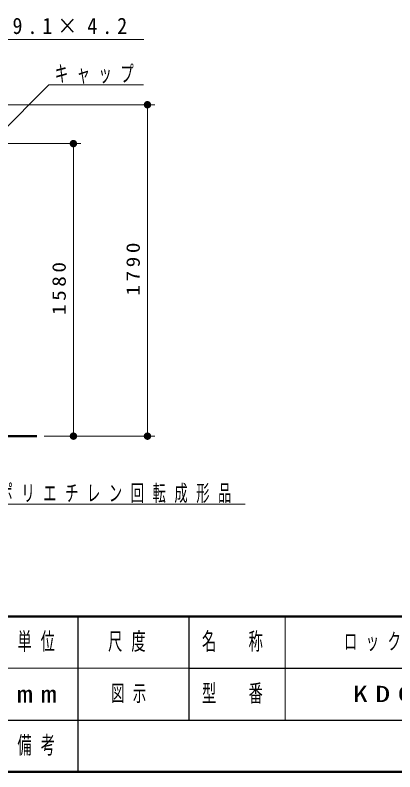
# Model space of a CAD drawing. Units: millimetres on the paper, scale 1:40. Extents: x -385 to 0, y 0 to 267.
# Drawn here: x -211 to -159.7, y 0 to 102.2 of the extents above; entities that cross this region are included whole.
import ezdxf

# ---------------------------------------------------------------- set-up
doc = ezdxf.new("R2010")
doc.units = ezdxf.units.MM
doc.layers.add('LY_1', color=7, linetype='Continuous', lineweight=13)
doc.styles.add('ＭＳ ゴシック', font='')
doc.styles.get('ＭＳ ゴシック').set_extended_font_data('MS Gothic')

# ---------------------------------------------------------------- blocks, each defined once
blk = doc.blocks.new('filled_dot')
at = {"color": 0, "linetype": 'Continuous', "lineweight": -2, "const_width": 1.25}
blk.add_lwpolyline([(-0.625, 0, 1), (0.625, 0, 1)], format="xyb", close=True, dxfattribs=at)

msp = doc.modelspace()

# ---------------------------------------------------------------- linework, layer by layer
at = {"layer": 'LY_1'}
for p, q in [((-233.557, 98.881), (-193.596, 98.881)), ((-206.403, 92.748), (-213.596, 85.555)), ((-206.403, 92.748), (-193.599, 92.748)), ((-243.336, 90.079), (-192.085, 90.079)), ((-193.085, 90.079), (-193.085, 45.329)), ((-212.086, 84.829), (-202.085, 84.829)), ((-203.085, 84.829), (-203.085, 45.329)), ((-207.038, 45.329), (-192.085, 45.329)), ((-207.038, 45.329), (-202.085, 45.329)), ((-225.044, 36.136), (-179.867, 36.136)), ((-174.5, 21), (-174.5, 7)), ((-242.5, 14), (-187.5, 14))]:
    msp.add_line(p, q, dxfattribs=at)
at = {"layer": 'LY_1', "lineweight": 50}
for p, q in [((-316.373, 45.329), (-208.038, 45.329)), ((-385, 21), (0, 21)), ((-385, 0), (0, 0))]:
    msp.add_line(p, q, dxfattribs=at)
at = {"layer": 'LY_1', "lineweight": 25}
for p, q in [((-202.5, 21), (-202.5, 7)), ((-187.5, 21), (-187.5, 7)), ((-187.5, 14), (-70, 14)), ((-242.5, 7), (0, 7)), ((-202.5, 7), (-202.5, 0))]:
    msp.add_line(p, q, dxfattribs=at)

# ---------------------------------------------------------------- block references
at = {"layer": 'LY_1', "xscale": 0.4, "yscale": 0.4}
for p, rotation in [((-193.085, 90.079), 270), ((-203.085, 84.829), 270), ((-203.085, 45.329), 90), ((-193.085, 45.329), 90)]:
    msp.add_blockref('filled_dot', p, dxfattribs=dict(at, rotation=rotation))

# ---------------------------------------------------------------- texts
at = {"layer": 'LY_1', "style": 'ＭＳ ゴシック'}
for s, insert, char_height, attachment_point in [('\\T1.5;\\W0.9;ポスト：φ89.1×4.2', (-232.596, 99.031), 2.199, 7), ('\\T1.64;\\W0.6;キャップ', (-205.599, 92.898), 2.199, 7), ('\\T1.64;\\W0.6;パネル：ポリエチレン回転成形品', (-224.867, 36.286), 2.199, 7), ('\\T1.64;\\W0.6;単位', (-207.5, 17.5), 2.346, 5), ('\\T1.64;\\W0.6;尺度', (-195.25, 17.5), 2.346, 5), ('\\T1.64;\\W0.6;名\u3000称', (-181, 17.5), 2.346, 5), ('\\T1.64;\\W0.6;ロッククライマー', (-154.75, 17.5), 2.199, 5), ('\\T1.64;\\W0.6;図示', (-198, 10.5), 2.199, 4), ('\\T1.64;\\W0.6;型\u3000番', (-181, 10.5), 2.346, 5), ('\\T1.5;\\W1.35;KDC-05H', (-154.75, 10.5), 2.199, 5), ('\\T1.5;\\W1.35;mm', (-207.5, 10.5), 2.346, 5), ('\\T1.64;\\W0.6;備考', (-207.5, 3.5), 2.346, 5)]:
    msp.add_mtext(s, dxfattribs=dict(at, insert=insert, char_height=char_height, attachment_point=attachment_point))
at = {"layer": 'LY_1', "char_height": 1.833, "attachment_point": 8, "rotation": 90, "style": 'ＭＳ ゴシック'}
for s, insert in [('\\T1.33;\\W1.15;1790', (-194.085, 68.127)), ('\\T1.33;\\W1.15;1580', (-204.085, 65.502))]:
    msp.add_mtext(s, dxfattribs=dict(at, insert=insert))

doc.saveas('drawing.dxf')
